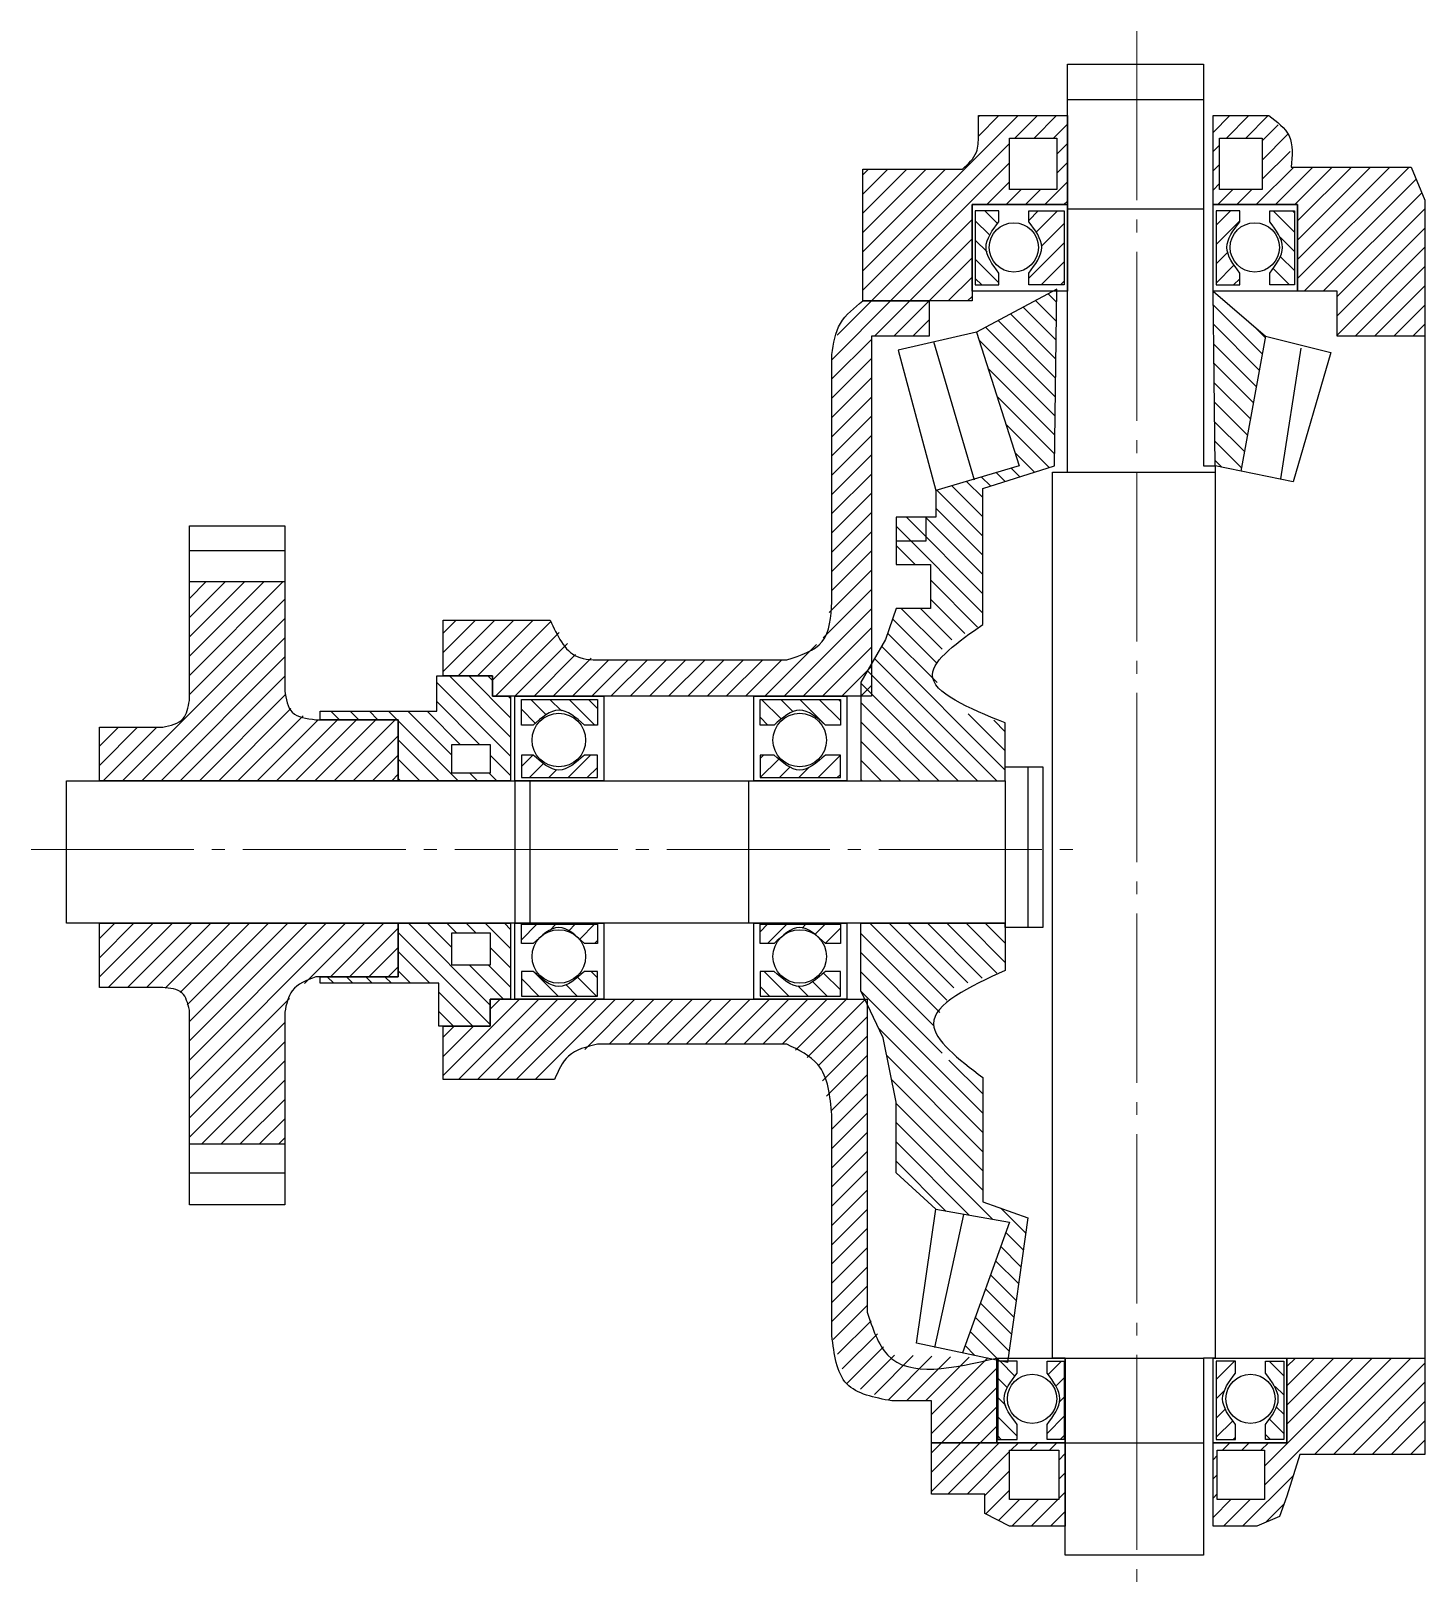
# Model space of a CAD drawing. Header units: millimetres. Extents: x 22 to 348, y 28 to 390.
import ezdxf

# ---------------------------------------------------------------- set-up
doc = ezdxf.new("R2010")
doc.units = ezdxf.units.MM
doc.layers.get('0').update_dxf_attribs({"lineweight": 25})
for name, color, linetype, lineweight, true_color in [('CENTERLINE', 18, 'Continuous', 13, 0x000000), ('HATCH', 18, 'Continuous', 13, 0x000000), ('OUTLINE', 18, 'Continuous', 25, 0x000000)]:
    doc.layers.add(name, color=color, linetype=linetype, lineweight=lineweight, true_color=true_color)

# ---------------------------------------------------------------- blocks, each defined once
blk = doc.blocks.new('Main_Housing')
at = {"layer": 'HATCH', "transparency": 33554687}
h = blk.add_hatch(dxfattribs=at)
h.set_pattern_fill('ANSI31', color=256, style=0, pattern_type=0)
h.paths.add_polyline_path([(118.75, 239), (118.75, 252), (143.75, 252), (150, 243.5), (156.25, 242.75), (199, 242.75), (207.25, 247), (209.5, 256.25), (209.5, 314), (211.5, 321.25), (216.75, 326.5), (232.25, 326.5), (232.25, 318.25), (218.75, 318.25), (218.75, 234.25), (130.25, 234.25), (130.25, 239)], flags=0)
h = blk.add_hatch(dxfattribs=at)
h.set_pattern_fill('ANSI31', color=256, style=0, pattern_type=0)
h.paths.add_polyline_path([(118.75, 157.25), (129.75, 157.25), (129.75, 163.5), (217.75, 163.5), (217.75, 90.5), (222.5, 80.5), (248, 79.75), (248, 60), (232.75, 60), (232.75, 69.75), (223.5, 69.75), (213, 73.75), (209.5, 85), (209.5, 136.5), (206.25, 148.25), (199, 153), (154.75, 153), (148, 150.25), (144.75, 144.75), (118.75, 144.75)], flags=0)
at = {"layer": 'OUTLINE'}
for p, q in [((209.5, 256.25), (209.5, 314)), ((156.25, 242.75), (199, 242.75)), ((199, 153), (154.75, 153)), ((209.5, 85), (209.5, 136.5))]:
    blk.add_line(p, q, dxfattribs=at)
at = {"layer": 'OUTLINE', "flags": 128}
for points in [[(216.75, 326.5), (232.25, 326.5), (232.25, 318.25), (218.75, 318.25), (218.75, 234.25), (130.25, 234.25), (130.25, 239), (118.75, 239)], [(118.75, 239), (118.75, 252), (143.75, 252)], [(118.75, 157.25), (129.75, 157.25), (129.75, 163.5), (217.75, 163.5), (217.75, 90.5)], [(144.75, 144.75), (118.75, 144.75), (118.75, 157.25)], [(248, 79.75), (248, 60), (232.75, 60), (232.75, 69.75), (223.5, 69.75)]]:
    blk.add_lwpolyline(points, dxfattribs=at)
at = {"layer": 'OUTLINE'}
for points, knots in [([(209.5, 314), (209.89, 316.58), (210.66, 321.7), (214.73, 324.91), (216.75, 326.5)], [0, 0, 0, 0, 7.520804, 14.945426, 14.945426, 14.945426, 14.945426]), ([(199, 242.75), (202.25, 243.77), (208.83, 245.85), (209.27, 252.75), (209.5, 256.25)], [0, 0, 0, 0, 9.280356, 18.800072, 18.800072, 18.800072, 18.800072]), ([(143.75, 252), (145.39, 248.41), (148.01, 242.68), (154.01, 242.73), (156.25, 242.75)], [0, 0, 0, 0, 10.550474, 16.845313, 16.845313, 16.845313, 16.845313]), ([(154.75, 153), (152.23, 152.4), (147.5, 151.26), (145.63, 146.82), (144.75, 144.75)], [0, 0, 0, 0, 7.28869, 13.677156, 13.677156, 13.677156, 13.677156]), ([(209.5, 136.5), (209.09, 140.91), (208.4, 148.46), (201.76, 151.67), (199, 153)], [0, 0, 0, 0, 12.191185, 20.858653, 20.858653, 20.858653, 20.858653]), ([(217.75, 90.5), (219.01, 86.68), (223.19, 74.05), (237.81, 77.41), (248, 79.75)], [0, 0, 0, 0, 11.070795, 36.581822, 36.581822, 36.581822, 36.581822]), ([(223.5, 69.75), (219.42, 70.54), (211.05, 72.15), (210.03, 80.65), (209.5, 85)], [0, 0, 0, 0, 11.236103, 23.017974, 23.017974, 23.017974, 23.017974])]:
    blk.add_open_spline(points, degree=3, knots=knots, dxfattribs=at)
blk = doc.blocks.new('Upper_Bearing_Cap')
at = {"layer": 'HATCH', "transparency": 33554687}
h = blk.add_hatch(dxfattribs=at)
h.set_pattern_fill('ANSI31', color=256, style=0, pattern_type=0)
h.paths.add_polyline_path([(216.75, 357.25), (240, 357.25), (243.25, 361.25), (243.75, 365), (243.75, 369.75), (264.5, 369.75), (264.5, 349), (242.25, 349), (242.25, 326.5), (216.75, 326.5)], flags=0)
h.paths.add_polyline_path([(251, 364.5), (251, 352.5), (262, 352.5), (262, 364.5)], flags=0)
h = blk.add_hatch(dxfattribs=at)
h.set_pattern_fill('ANSI31', color=256, style=0, pattern_type=0)
h.paths.add_polyline_path([(298.5, 369.75), (311.5, 369.75), (316.25, 365), (316.75, 357.75), (344.75, 357.75), (348, 350), (348, 318.25), (327.5, 318.25), (327.5, 328.75), (318.25, 328.75), (318.25, 349), (298.5, 349)], flags=0)
h.paths.add_polyline_path([(300, 364.5), (300, 352.5), (310, 352.5), (310, 364.5)], flags=0)
at = {"layer": 'OUTLINE'}
for p, q in [((298.5, 369.75), (311.5, 369.75)), ((216.75, 357.25), (240, 357.25))]:
    blk.add_line(p, q, dxfattribs=at)
at = {"layer": 'OUTLINE', "flags": 128}
for points in [[(243.75, 365), (243.75, 369.75), (264.5, 369.75), (264.5, 349), (242.25, 349), (242.25, 326.5), (216.75, 326.5), (216.75, 357.25)], [(316.75, 357.75), (344.75, 357.75), (348, 350), (348, 318.25), (327.5, 318.25), (327.5, 328.75), (318.25, 328.75), (318.25, 349), (298.5, 349), (298.5, 369.75)]]:
    blk.add_lwpolyline(points, dxfattribs=at)
at = {"layer": 'OUTLINE'}
for points, knots in [([(311.5, 369.75), (313.43, 368.32), (317.44, 365.35), (316.99, 360.35), (316.75, 357.75)], [0, 0, 0, 0, 6.717514, 13.984735, 13.984735, 13.984735, 13.984735]), ([(240, 357.25), (241.33, 358.48), (243.64, 360.6), (243.72, 363.69), (243.75, 365)], [0, 0, 0, 0, 5.153882, 8.937069, 8.937069, 8.937069, 8.937069])]:
    blk.add_open_spline(points, degree=3, knots=knots, dxfattribs=at)
blk = doc.blocks.new('Lower_Bearing_Cap')
at = {"layer": 'HATCH', "transparency": 33554687}
h = blk.add_hatch(dxfattribs=at)
h.set_pattern_fill('ANSI31', color=256, style=0, pattern_type=0)
h.paths.add_polyline_path([(315.75, 79.75), (348, 79.75), (348, 57.25), (318.75, 57.25), (315.75, 47.5), (314, 42.75), (308.75, 40.5), (298.5, 40.5), (298.5, 60), (315.75, 60)], flags=0)
h.paths.add_polyline_path([(299.5, 58.25), (299.5, 46.75), (310.5, 46.75), (310.5, 58.25)], flags=0)
h = blk.add_hatch(dxfattribs=at)
h.set_pattern_fill('ANSI31', color=256, style=0, pattern_type=0)
h.paths.add_polyline_path([(232.75, 60), (264, 60), (264, 40.5), (251, 40.5), (245.25, 43.5), (245.25, 48), (232.75, 48)], flags=0)
h.paths.add_polyline_path([(251, 58.25), (251, 46.75), (262.5, 46.75), (262.5, 58.25)], flags=0)
at = {"layer": 'OUTLINE', "flags": 128}
for points in [[(315.75, 79.75), (348, 79.75), (348, 57.25), (318.75, 57.25), (315.75, 47.5), (314, 42.75), (308.75, 40.5), (298.5, 40.5), (298.5, 60), (315.75, 60)], [(232.75, 60), (264, 60), (264, 40.5), (251, 40.5), (245.25, 43.5), (245.25, 48), (232.75, 48)]]:
    blk.add_lwpolyline(points, close=True, dxfattribs=at)
blk = doc.blocks.new('Horizontal_Entry_Cover')
at = {"layer": 'HATCH', "transparency": 33554687}
h = blk.add_hatch(dxfattribs=at)
h.set_pattern_fill('ANSI31', color=256, angle=-90, style=0)
h.paths.add_polyline_path([(90, 230.75), (117.25, 230.75), (117.25, 239), (130.25, 239), (130.25, 234.25), (134.5, 234.25), (134.5, 214.5), (108.25, 214.5), (108.25, 228.75), (90, 228.75)], flags=0)
h.paths.add_polyline_path([(120.75, 223), (120.75, 216.25), (129.75, 216.25), (129.75, 223)], flags=0)
h = blk.add_hatch(dxfattribs=at)
h.set_pattern_fill('ANSI31', color=256, angle=-90, style=0)
h.paths.add_polyline_path([(108.25, 181.25), (134.5, 181.25), (134.5, 163.5), (129.75, 163.5), (129.75, 157.25), (117.75, 157.25), (117.75, 167.25), (90, 167.25), (90, 168.75), (108.25, 168.75)], flags=0)
h.paths.add_polyline_path([(120.75, 179), (120.75, 171.5), (129.75, 171.5), (129.75, 179)], flags=0)
at = {"layer": 'OUTLINE', "flags": 128}
for points in [[(90, 230.75), (117.25, 230.75), (117.25, 239), (130.25, 239), (130.25, 234.25), (134.5, 234.25), (134.5, 214.5), (108.25, 214.5), (108.25, 228.75), (90, 228.75)], [(108.25, 181.25), (134.5, 181.25), (134.5, 163.5), (129.75, 163.5), (129.75, 157.25), (117.75, 157.25), (117.75, 167.25), (90, 167.25), (90, 168.75), (108.25, 168.75)]]:
    blk.add_lwpolyline(points, close=True, dxfattribs=at)
blk = doc.blocks.new('Left_Flanged_Member')
at = {"layer": 'HATCH', "transparency": 33554687}
h = blk.add_hatch(dxfattribs=at)
h.set_pattern_fill('ANSI31', color=256, style=0, pattern_type=0)
h.paths.add_polyline_path([(38.5, 214.5), (38.5, 227), (53.25, 227), (58, 229), (59.5, 233.25), (59.5, 261), (81.75, 261), (81.75, 235.5), (83.5, 230.5), (89, 228.75), (108.25, 228.75), (108.25, 214.5)], flags=0)
h = blk.add_hatch(dxfattribs=at)
h.set_pattern_fill('ANSI31', color=256, style=0, pattern_type=0)
h.paths.add_polyline_path([(38.5, 181.25), (108.25, 181.25), (108.25, 168.75), (89, 168.75), (83.5, 165.5), (81.75, 160.5), (81.75, 129.75), (59.5, 129.75), (59.5, 161), (57.75, 165), (53.25, 166.25), (38.5, 166.25)], flags=0)
at = {"layer": 'OUTLINE'}
for p, q in [((59.5, 268.25), (81.75, 268.25)), ((59.5, 261), (81.75, 261)), ((59.5, 129.75), (81.75, 129.75)), ((59.5, 123), (81.75, 123))]:
    blk.add_line(p, q, dxfattribs=at)
at = {"layer": 'OUTLINE', "flags": 128}
for points in [[(59.5, 233.25), (59.5, 274), (81.75, 274), (81.75, 235.5)], [(89, 228.75), (108.25, 228.75), (108.25, 214.5), (38.5, 214.5)], [(38.5, 214.5), (38.5, 227), (53.25, 227)], [(38.5, 181.25), (108.25, 181.25), (108.25, 168.75), (89, 168.75)], [(53.25, 166.25), (38.5, 166.25), (38.5, 181.25)], [(81.75, 160.5), (81.75, 115.5), (59.5, 115.5), (59.5, 161)]]:
    blk.add_lwpolyline(points, dxfattribs=at)
at = {"layer": 'OUTLINE'}
for points, knots in [([(81.75, 235.5), (82.07, 233.56), (82.74, 229.51), (86.85, 229.01), (89, 228.75)], [0, 0, 0, 0, 5.297405, 11.069103, 11.069103, 11.069103, 11.069103]), ([(53.25, 227), (55.1, 227.41), (58.58, 228.19), (59.21, 231.64), (59.5, 233.25)], [0, 0, 0, 0, 5.153882, 9.660821, 9.660821, 9.660821, 9.660821]), ([(89, 168.75), (86.86, 167.92), (82.94, 166.4), (82.12, 162.34), (81.75, 160.5)], [0, 0, 0, 0, 6.388466, 11.685871, 11.685871, 11.685871, 11.685871]), ([(59.5, 161), (59.11, 162.56), (58.32, 165.79), (54.98, 166.09), (53.25, 166.25)], [0, 0, 0, 0, 4.366062, 9.036448, 9.036448, 9.036448, 9.036448])]:
    blk.add_open_spline(points, degree=3, knots=knots, dxfattribs=at)
blk = doc.blocks.new('Internal_Wheel')
at = {"layer": 'HATCH', "transparency": 33554687}
h = blk.add_hatch(dxfattribs=at)
h.set_pattern_fill('ANSI31', color=256, angle=-90, style=0)
h.paths.add_polyline_path([(262, 329.25), (243.25, 319.25), (253.25, 288), (233.75, 282.25), (233.75, 276), (224.5, 276), (224.5, 265), (232.5, 265), (232.5, 254.75), (224.5, 254.75), (222, 247.5), (216.25, 237.5), (216.25, 214.5), (250, 214.5), (250, 228), (237.75, 231), (233, 239.25), (235.75, 246.5), (244.75, 251), (244.75, 282.75), (261.5, 288)], flags=0)
h = blk.add_hatch(dxfattribs=at)
h.set_pattern_fill('ANSI31', color=256, angle=-90, style=0)
h.paths.add_polyline_path([(216.25, 181.25), (250, 181.25), (250, 170.25), (238, 166.25), (233.25, 157.75), (235.5, 150), (244.75, 145.25), (244.75, 116.25), (255.25, 112.5), (250.5, 78.75), (240, 81), (251, 111.5), (233.75, 114.5), (224.5, 123), (224.5, 139.5), (221.5, 154.5), (216.25, 165.5)], flags=0)
at = {"layer": 'OUTLINE'}
for p, q in [((233.25, 317), (242.75, 284.75)), ((240.25, 113.25), (233.5, 82.25))]:
    blk.add_line(p, q, dxfattribs=at)
at = {"layer": 'OUTLINE', "flags": 128}
for points in [[(262, 329.25), (243.25, 319.25), (225, 315), (233.75, 282.25), (233.75, 276), (224.5, 276), (224.5, 265), (232.5, 265), (232.5, 254.75), (224.5, 254.75), (222, 247.5), (216.25, 237.5), (216.25, 214.5), (250, 214.5), (250, 228)], [(244.75, 251), (244.75, 282.75), (261.5, 288), (262, 329.25)], [(243.25, 319.25), (253.25, 288), (233.75, 282.25)], [(224.5, 270.5), (231.5, 270.5), (231.5, 276)], [(216.25, 181.25), (250, 181.25), (250, 170.25)], [(244.75, 145.25), (244.75, 116.25), (255.25, 112.5), (250.5, 78.75), (229.25, 83.25), (233.75, 114.5), (224.5, 123), (224.5, 139.5), (221.5, 154.5), (216.25, 165.5), (216.25, 181.25)], [(233.75, 114.5), (251, 111.5), (240, 81)]]:
    blk.add_lwpolyline(points, dxfattribs=at)
at = {"layer": 'OUTLINE'}
for points, knots in [([(250, 228), (241.45, 231.46), (225.93, 237.74), (238.92, 246.89), (244.75, 251)], [0, 0, 0, 0, 20.38535, 37.002359, 37.002359, 37.002359, 37.002359]), ([(250, 170.25), (241.58, 166.35), (226.3, 159.28), (239.04, 149.59), (244.75, 145.25)], [0, 0, 0, 0, 20.90006, 37.885348, 37.885348, 37.885348, 37.885348])]:
    blk.add_open_spline(points, degree=3, knots=knots, dxfattribs=at)
blk = doc.blocks.new('Upper_Right_Inclined_Feature')
at = {"layer": 'HATCH', "transparency": 33554687}
h = blk.add_hatch(dxfattribs=at)
h.set_pattern_fill('ANSI31', color=256, angle=-90, style=0, pattern_type=0)
h.paths.add_polyline_path([(298.5, 328.75), (310.75, 318.25), (305, 286.75), (299, 288)], flags=0)
at = {"layer": 'OUTLINE'}
for p, q in [((310.75, 318.25), (305, 286.75)), ((319, 315.5), (314.25, 285))]:
    blk.add_line(p, q, dxfattribs=at)
at = {"layer": 'OUTLINE', "flags": 128}
blk.add_lwpolyline([(298.5, 328.75), (310.75, 318.25), (326, 314.5), (317.25, 284.25), (299, 288)], close=True, dxfattribs=at)
blk = doc.blocks.new('Right_Enclosure')
at = {"layer": 'OUTLINE'}
blk.add_line((348, 318.25), (348, 79.75), dxfattribs=at)
blk = doc.blocks.new('Horizontal_Shaft')
at = {"layer": 'OUTLINE'}
for p, q in [((255.25, 217.75), (255.25, 180.25)), ((135.5, 214.5), (135.5, 181.25)), ((139, 214.5), (139, 181.25)), ((190, 214.5), (190, 181.25)), ((250, 214.5), (250, 181.25))]:
    blk.add_line(p, q, dxfattribs=at)
at = {"layer": 'OUTLINE', "flags": 128}
blk.add_lwpolyline([(30.75, 214.5), (250, 214.5), (250, 217.75), (258.75, 217.75), (258.75, 180.25), (250, 180.25), (250, 181.25), (30.75, 181.25)], close=True, dxfattribs=at)
blk = doc.blocks.new('Vertical_Shaft')
at = {"layer": 'OUTLINE'}
for p, q in [((264.5, 373.5), (296.25, 373.5)), ((264.5, 348), (296.25, 348)), ((264.5, 286.5), (299, 286.5)), ((264, 79.75), (296.25, 79.75)), ((264, 60), (296.25, 60))]:
    blk.add_line(p, q, dxfattribs=at)
at = {"layer": 'OUTLINE', "flags": 128}
blk.add_lwpolyline([(264.5, 381.75), (296.25, 381.75), (296.25, 288), (299, 288), (299, 79.75), (296.25, 79.75), (296.25, 33.75), (264, 33.75), (264, 79.75), (261, 79.75), (261, 286.5), (264.5, 286.5)], close=True, dxfattribs=at)
blk = doc.blocks.new('Horizontal_Bearing_A')
at = {"layer": 'HATCH', "transparency": 33554687}
h = blk.add_hatch(dxfattribs=at)
h.set_pattern_fill('ANSI31', color=256, angle=-90, style=0)
h.paths.add_polyline_path([(139.75, 227.5), (137, 227.5), (137, 233.5), (154.75, 233.5), (154.75, 227.5), (151.75, 227.5), (148.75, 230.125), (145.75, 231), (142.75, 230.125)], flags=0)
h = blk.add_hatch(dxfattribs=at)
h.set_pattern_fill('ANSI31', color=256, style=0)
h.paths.add_polyline_path([(139.75, 220.5), (137, 220.5), (137, 215.25), (154.75, 215.25), (154.75, 220.5), (151.75, 220.5), (148.75, 217.875), (145.75, 217), (142.75, 217.875)], flags=0)
h = blk.add_hatch(dxfattribs=at)
h.set_pattern_fill('ANSI31', color=256, style=0)
h.paths.add_polyline_path([(139.75, 176.5), (137, 176.5), (137, 181), (154.75, 181), (154.75, 176.5), (151.75, 176.5), (150.25, 178.15), (148.75, 179.3), (145.75, 180.25), (142.75, 179.3), (141.25, 178.15)], flags=0)
h = blk.add_hatch(dxfattribs=at)
h.set_pattern_fill('ANSI31', color=256, angle=-90, style=0)
h.paths.add_polyline_path([(139.75, 170), (137, 170), (137, 164.25), (154.75, 164.25), (154.75, 170), (151.75, 170), (148.75, 167.375), (145.75, 166.5), (142.75, 167.375)], flags=0)
at = {"layer": 'OUTLINE', "flags": 128}
for points in [[(135.5, 234.25), (156.25, 234.25), (156.25, 214.5), (135.5, 214.5)], [(135.5, 181.25), (156.25, 181.25), (156.25, 163.5), (135.5, 163.5)]]:
    blk.add_lwpolyline(points, close=True, dxfattribs=at)
for points in [[(139.75, 227.5), (137, 227.5), (137, 233.5), (154.75, 233.5), (154.75, 227.5), (151.75, 227.5)], [(139.75, 220.5), (137, 220.5), (137, 215.25), (154.75, 215.25), (154.75, 220.5), (151.75, 220.5)], [(139.75, 176.5), (137, 176.5), (137, 181), (154.75, 181), (154.75, 176.5), (151.75, 176.5)], [(139.75, 170), (137, 170), (137, 164.25), (154.75, 164.25), (154.75, 170), (151.75, 170)]]:
    blk.add_lwpolyline(points, dxfattribs=at)
at = {"layer": 'OUTLINE'}
for centre in [(145.75, 224), (145.75, 173.5)]:
    blk.add_circle(centre, 6.25, dxfattribs=at)
for points in [[(151.75, 227.5), (149.75, 229.25), (145.75, 232.75), (141.75, 229.25), (139.75, 227.5)], [(151.75, 220.5), (149.75, 218.75), (145.75, 215.25), (141.75, 218.75), (139.75, 220.5)], [(151.75, 176.5), (149.75, 178.375), (145.75, 182.125), (141.75, 178.375), (139.75, 176.5)], [(151.75, 170), (149.75, 168.25), (145.75, 164.75), (141.75, 168.25), (139.75, 170)]]:
    blk.add_open_spline(points, degree=3, dxfattribs=at)
blk = doc.blocks.new('Horizontal_Bearing_B')
at = {"layer": 'HATCH', "transparency": 33554687}
h = blk.add_hatch(dxfattribs=at)
h.set_pattern_fill('ANSI31', color=256, angle=-90, style=0)
h.paths.add_polyline_path([(196, 227.5), (192.75, 227.5), (192.75, 233.5), (211.5, 233.5), (211.5, 227.5), (208, 227.5), (205, 230.125), (202, 231), (199, 230.125)], flags=0)
h = blk.add_hatch(dxfattribs=at)
h.set_pattern_fill('ANSI31', color=256, style=0)
h.paths.add_polyline_path([(196, 220.5), (192.75, 220.5), (192.75, 215.25), (211.5, 215.25), (211.5, 220.5), (208, 220.5), (205, 217.875), (202, 217), (199, 217.875)], flags=0)
h = blk.add_hatch(dxfattribs=at)
h.set_pattern_fill('ANSI31', color=256, style=0)
h.paths.add_polyline_path([(196, 176.5), (192.75, 176.5), (192.75, 181), (211.5, 181), (211.5, 176.5), (208, 176.5), (206.5, 178.15), (205, 179.3), (202, 180.25), (199, 179.3), (197.5, 178.15)], flags=0)
h = blk.add_hatch(dxfattribs=at)
h.set_pattern_fill('ANSI31', color=256, angle=-90, style=0)
h.paths.add_polyline_path([(196, 170), (192.75, 170), (192.75, 164.25), (211.5, 164.25), (211.5, 170), (208, 170), (205, 167.375), (202, 166.5), (199, 167.375)], flags=0)
at = {"layer": 'OUTLINE', "flags": 128}
for points in [[(191.25, 234.25), (213, 234.25), (213, 214.5), (191.25, 214.5)], [(191.25, 181.25), (213, 181.25), (213, 163.5), (191.25, 163.5)]]:
    blk.add_lwpolyline(points, close=True, dxfattribs=at)
for points in [[(196, 227.5), (192.75, 227.5), (192.75, 233.5), (211.5, 233.5), (211.5, 227.5), (208, 227.5)], [(196, 220.5), (192.75, 220.5), (192.75, 215.25), (211.5, 215.25), (211.5, 220.5), (208, 220.5)], [(196, 176.5), (192.75, 176.5), (192.75, 181), (211.5, 181), (211.5, 176.5), (208, 176.5)], [(196, 170), (192.75, 170), (192.75, 164.25), (211.5, 164.25), (211.5, 170), (208, 170)]]:
    blk.add_lwpolyline(points, dxfattribs=at)
at = {"layer": 'OUTLINE'}
for centre in [(202, 224), (202, 173.5)]:
    blk.add_circle(centre, 6.25, dxfattribs=at)
for points in [[(208, 227.5), (206, 229.25), (202, 232.75), (198, 229.25), (196, 227.5)], [(208, 220.5), (206, 218.75), (202, 215.25), (198, 218.75), (196, 220.5)], [(208, 176.5), (206, 178.375), (202, 182.125), (198, 178.375), (196, 176.5)], [(208, 170), (206, 168.25), (202, 164.75), (198, 168.25), (196, 170)]]:
    blk.add_open_spline(points, degree=3, dxfattribs=at)
blk = doc.blocks.new('Vertical_Bearing_Upper')
at = {"layer": 'HATCH', "transparency": 33554687}
h = blk.add_hatch(dxfattribs=at)
h.set_pattern_fill('ANSI31', color=256, angle=-90, style=0)
h.paths.add_polyline_path([(248.5, 345), (248.5, 347.5), (243, 347.5), (243, 330.25), (248.5, 330.25), (248.5, 333), (246.25, 336), (245.5, 339), (246.25, 342)], flags=0)
h = blk.add_hatch(dxfattribs=at)
h.set_pattern_fill('ANSI31', color=256, style=0)
h.paths.add_polyline_path([(255.5, 345), (255.5, 347.5), (263.75, 347.5), (263.75, 330.25), (255.5, 330.25), (255.5, 333), (257.75, 336), (258.5, 339), (257.75, 342)], flags=0)
h = blk.add_hatch(dxfattribs=at)
h.set_pattern_fill('ANSI31', color=256, style=0)
h.paths.add_polyline_path([(304.75, 345), (304.75, 347.5), (299.25, 347.5), (299.25, 330.25), (304.75, 330.25), (304.75, 333), (302.5, 336), (301.75, 339), (302.5, 342)], flags=0)
h = blk.add_hatch(dxfattribs=at)
h.set_pattern_fill('ANSI31', color=256, angle=-90, style=0)
h.paths.add_polyline_path([(311.75, 345), (311.75, 347.5), (317.5, 347.5), (317.5, 330.25), (311.75, 330.25), (311.75, 333), (314, 336), (314.75, 339), (314, 342)], flags=0)
at = {"layer": 'OUTLINE', "flags": 128}
for points in [[(242.25, 349), (264.5, 349), (264.5, 328.75), (242.25, 328.75)], [(298.5, 349), (318.25, 349), (318.25, 328.75), (298.5, 328.75)]]:
    blk.add_lwpolyline(points, close=True, dxfattribs=at)
for points in [[(248.5, 345), (248.5, 347.5), (243, 347.5), (243, 330.25), (248.5, 330.25), (248.5, 333)], [(255.5, 345), (255.5, 347.5), (263.75, 347.5), (263.75, 330.25), (255.5, 330.25), (255.5, 333)], [(304.75, 345), (304.75, 347.5), (299.25, 347.5), (299.25, 330.25), (304.75, 330.25), (304.75, 333)], [(311.75, 345), (311.75, 347.5), (317.5, 347.5), (317.5, 330.25), (311.75, 330.25), (311.75, 333)]]:
    blk.add_lwpolyline(points, dxfattribs=at)
at = {"layer": 'OUTLINE'}
for centre in [(252, 339), (308.25, 339)]:
    blk.add_circle(centre, 5.75, dxfattribs=at)
for points in [[(248.5, 333), (247, 335), (244, 339), (247, 343), (248.5, 345)], [(255.5, 333), (257, 335), (260, 339), (257, 343), (255.5, 345)], [(304.75, 333), (303.25, 335), (300.25, 339), (303.25, 343), (304.75, 345)], [(311.75, 333), (313.25, 335), (316.25, 339), (313.25, 343), (311.75, 345)]]:
    blk.add_open_spline(points, degree=3, dxfattribs=at)
blk = doc.blocks.new('Vertical_Bearing_Lower')
at = {"layer": 'HATCH', "transparency": 33554687}
h = blk.add_hatch(dxfattribs=at)
h.set_pattern_fill('ANSI31', color=256, angle=-90, style=0)
h.paths.add_polyline_path([(252.75, 76.25), (252.75, 79), (248.25, 79), (248.25, 60.75), (252.75, 60.75), (252.75, 64.25), (250.5, 67.25), (249.75, 70.25), (250.5, 73.25)], flags=0)
h = blk.add_hatch(dxfattribs=at)
h.set_pattern_fill('ANSI31', color=256, style=0)
h.paths.add_polyline_path([(259.75, 76.25), (259.75, 79), (263.75, 79), (263.75, 60.75), (259.75, 60.75), (259.75, 64.25), (262, 67.25), (262.75, 70.25), (262, 73.25)], flags=0)
h = blk.add_hatch(dxfattribs=at)
h.set_pattern_fill('ANSI31', color=256, style=0)
h.paths.add_polyline_path([(303.75, 76.25), (303.75, 79), (299.25, 79), (299.25, 60.75), (303.75, 60.75), (303.75, 64.25), (301.5, 67.25), (300.75, 70.25), (301.5, 73.25)], flags=0)
h = blk.add_hatch(dxfattribs=at)
h.set_pattern_fill('ANSI31', color=256, angle=-90, style=0)
h.paths.add_polyline_path([(310.75, 76.25), (310.75, 79), (315, 79), (315, 60.75), (310.75, 60.75), (310.75, 64.25), (313, 67.25), (313.75, 70.25), (313, 73.25)], flags=0)
at = {"layer": 'OUTLINE', "flags": 128}
for points in [[(248, 79.75), (264, 79.75), (264, 60), (248, 60)], [(298.5, 79.75), (315.75, 79.75), (315.75, 60), (298.5, 60)]]:
    blk.add_lwpolyline(points, close=True, dxfattribs=at)
for points in [[(252.75, 76.25), (252.75, 79), (248.25, 79), (248.25, 60.75), (252.75, 60.75), (252.75, 64.25)], [(259.75, 76.25), (259.75, 79), (263.75, 79), (263.75, 60.75), (259.75, 60.75), (259.75, 64.25)], [(303.75, 76.25), (303.75, 79), (299.25, 79), (299.25, 60.75), (303.75, 60.75), (303.75, 64.25)], [(310.75, 76.25), (310.75, 79), (315, 79), (315, 60.75), (310.75, 60.75), (310.75, 64.25)]]:
    blk.add_lwpolyline(points, dxfattribs=at)
at = {"layer": 'OUTLINE'}
for centre in [(256.25, 70.25), (307.25, 70.25)]:
    blk.add_circle(centre, 5.75, dxfattribs=at)
for points in [[(252.75, 64.25), (251.25, 66.25), (248.25, 70.25), (251.25, 74.25), (252.75, 76.25)], [(259.75, 64.25), (261.25, 66.25), (264.25, 70.25), (261.25, 74.25), (259.75, 76.25)], [(303.75, 64.25), (302.25, 66.25), (299.25, 70.25), (302.25, 74.25), (303.75, 76.25)], [(310.75, 64.25), (312.25, 66.25), (315.25, 70.25), (312.25, 74.25), (310.75, 76.25)]]:
    blk.add_open_spline(points, degree=3, dxfattribs=at)
blk = doc.blocks.new('Upper_Retaining_Regions')
at = {"layer": 'OUTLINE', "flags": 128}
for points in [[(251, 364.5), (262, 364.5), (262, 352.5), (251, 352.5)], [(300, 364.5), (310, 364.5), (310, 352.5), (300, 352.5)]]:
    blk.add_lwpolyline(points, close=True, dxfattribs=at)
blk = doc.blocks.new('Lower_Retaining_Regions')
at = {"layer": 'OUTLINE', "flags": 128}
for points in [[(251, 58.25), (262.5, 58.25), (262.5, 46.75), (251, 46.75)], [(299.5, 58.25), (310.5, 58.25), (310.5, 46.75), (299.5, 46.75)]]:
    blk.add_lwpolyline(points, close=True, dxfattribs=at)
blk = doc.blocks.new('Projected_Axes')
at = {"layer": 'CENTERLINE'}
for p, q in [((280.75, 389.5), (280.75, 350)), ((280.75, 345.5), (280.75, 342.5)), ((280.75, 338), (280.75, 298.5)), ((280.75, 294), (280.75, 291)), ((280.75, 286.5), (280.75, 247)), ((280.75, 242.5), (280.75, 239.5)), ((280.75, 235), (280.75, 195.5)), ((22.5, 198.5), (60.5, 198.5)), ((64.75, 198.5), (67.75, 198.5)), ((72, 198.5), (110, 198.5)), ((114.25, 198.5), (117.25, 198.5)), ((121.5, 198.5), (159.5, 198.5)), ((163.75, 198.5), (166.75, 198.5)), ((171, 198.5), (209, 198.5)), ((213.25, 198.5), (216.25, 198.5)), ((220.5, 198.5), (258.5, 198.5)), ((262.75, 198.5), (265.75, 198.5)), ((280.75, 191), (280.75, 188)), ((280.75, 183.5), (280.75, 144)), ((280.75, 139.5), (280.75, 136.5)), ((280.75, 132), (280.75, 92.5)), ((280.75, 88), (280.75, 85)), ((280.75, 80.5), (280.75, 35)), ((280.75, 30.5), (280.75, 27.5))]:
    blk.add_line(p, q, dxfattribs=at)
blk = doc.blocks.new('Entry_Rectangular_Features')
at = {"layer": 'OUTLINE', "flags": 128}
for points in [[(120.75, 223), (129.75, 223), (129.75, 216.25), (120.75, 216.25)], [(120.75, 179), (129.75, 179), (129.75, 171.5), (120.75, 171.5)]]:
    blk.add_lwpolyline(points, close=True, dxfattribs=at)

msp = doc.modelspace()

# ---------------------------------------------------------------- block references
for name in ['Projected_Axes', 'Vertical_Shaft', 'Upper_Bearing_Cap', 'Upper_Retaining_Regions', 'Vertical_Bearing_Upper', 'Main_Housing', 'Internal_Wheel', 'Upper_Right_Inclined_Feature', 'Right_Enclosure', 'Left_Flanged_Member', 'Horizontal_Entry_Cover', 'Horizontal_Bearing_A', 'Horizontal_Bearing_B', 'Entry_Rectangular_Features', 'Horizontal_Shaft', 'Lower_Bearing_Cap', 'Vertical_Bearing_Lower', 'Lower_Retaining_Regions']:
    msp.add_blockref(name, (0, 0))

doc.saveas('drawing.dxf')
